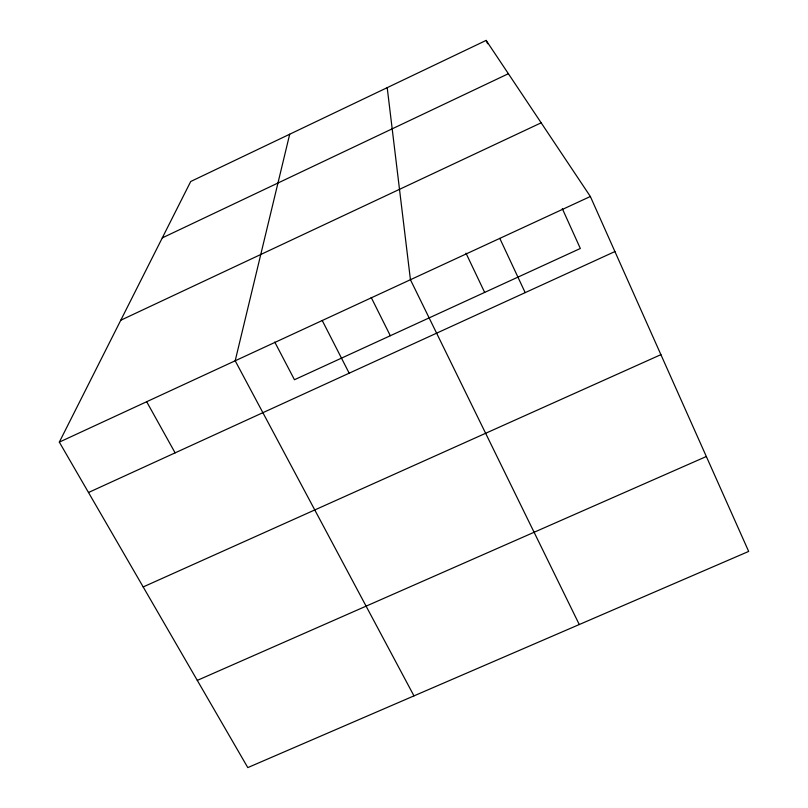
<?xml version="1.0" encoding="UTF-8"?>
<svg xmlns="http://www.w3.org/2000/svg" width="808" height="808" viewBox="0 0 808 808"><rect width="100%" height="100%" fill="white"/><g stroke="black" fill="none" stroke-linecap="round" stroke-linejoin="round"><path stroke-width="1.21" d="M289.698 134.229L235.189 360.782L413.969 695.88M59.327 442.127L190.708 181.507L486.143 40.4L590.355 196.496L748.673 551.42L247.793 767.6L59.327 442.127L590.355 196.496M162.277 237.895L508.384 73.71M120.766 320.241L541.168 122.806M88.496 492.506L614.918 251.561M143.178 586.941L660.904 354.651M197.293 680.397L706.344 456.51M146.672 401.728L175.114 452.864M274.75 342.057L294.466 379.73L580.336 248.48L562.297 208.616M322.24 320.513L349.177 373.185M371.195 297.435L390.315 335.724M579.275 624.534L410.434 279.719L387.204 87.658M465.984 253.167L484.659 292.405M499.799 238.38L525.18 292.627M486.143 40.4L487.668 43.763"/></g></svg>
